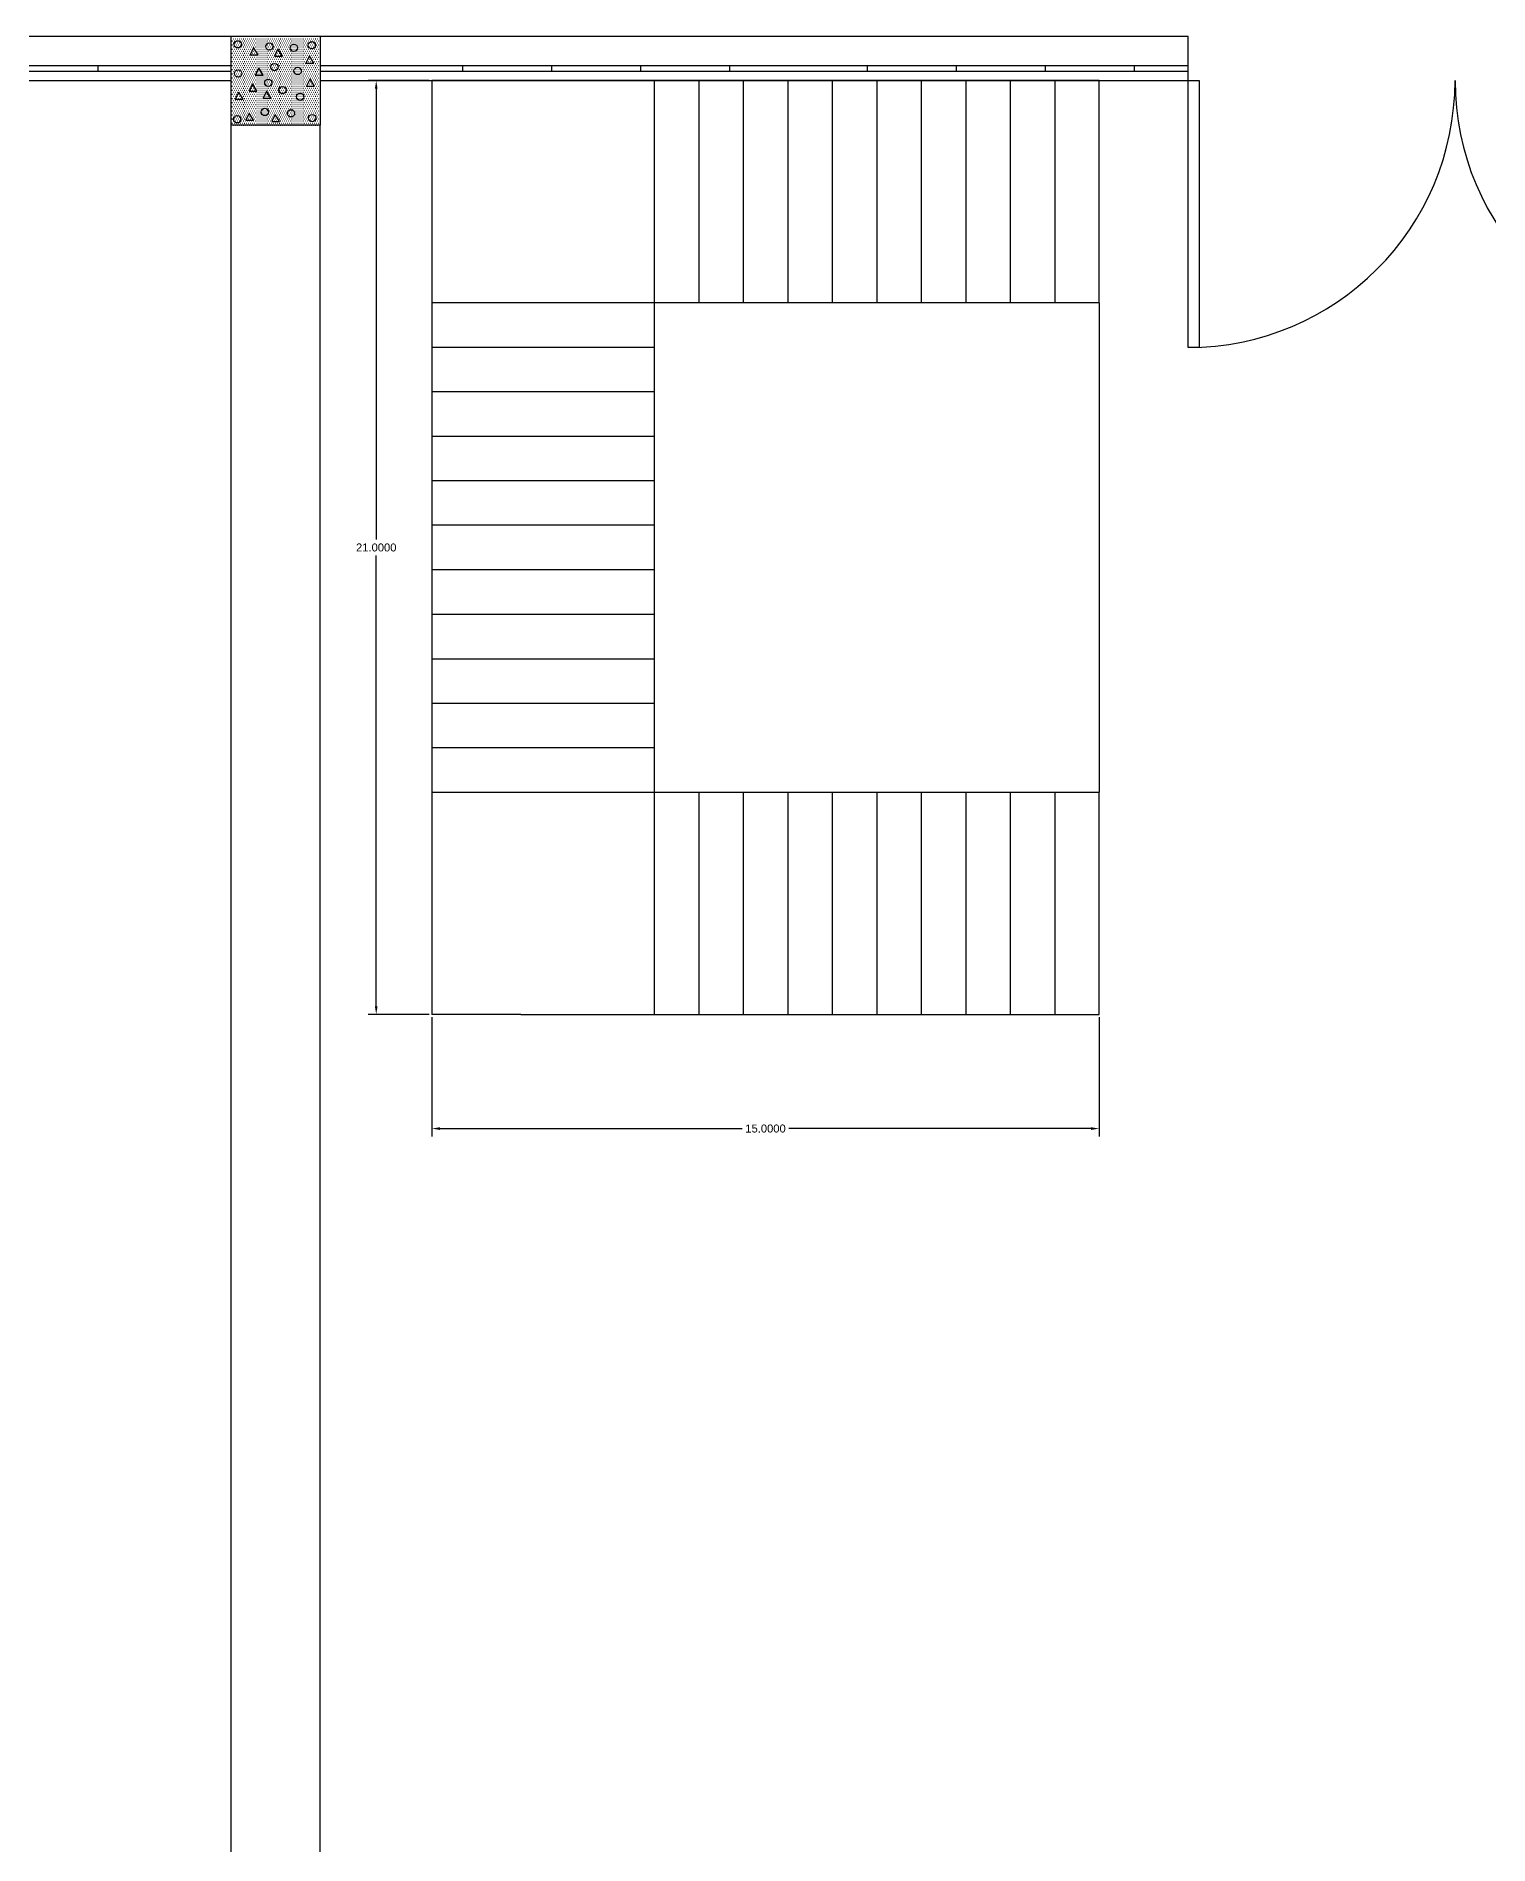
# Model space of a CAD drawing. Header units: feet. Extents: x 200 to 992, y 45 to 257.
# Drawn here: x 361.43 to 394.09, y 215.74 to 256.42 of the extents above; entities that cross this region are included whole.
import ezdxf

# ---------------------------------------------------------------- set-up
doc = ezdxf.new("R2010")
doc.units = ezdxf.units.FT
doc.header["$MEASUREMENT"] = 0
for name, color, linetype in [('1-AB', 7, 'Continuous'), ('beampillar', 80, 'Continuous'), ('hatch pillar', 20, 'Continuous'), ('prep side', 220, 'Continuous'), ('wall', 24, 'Continuous'), ('windows', 241, 'Continuous')]:
    doc.layers.add(name, color=color, linetype=linetype)
doc.styles.get("Standard").update_dxf_attribs({"font": 'arial.ttf'})
doc.dimstyles.get("Standard").update_dxf_attribs({"dimtxt": 0.18, "dimasz": 0.18, "dimexe": 0.18, "dimexo": 0.0625, "dimgap": 0.09, "dimtad": 0, "dimtih": 1, "dimtoh": 1, "dimdec": 4, "dimzin": 0, "dimdsep": 46, "dimtxsty": 'Standard', "dimcen": 0.09, "dimadec": 0, "dimazin": 0, "dimtfac": 1, "dimtdec": 4, "dimtofl": 0, "dimtmove": 0, "dimatfit": 3, "dimfxl": 1, "dimtolj": 1, "dimtzin": 0, "dimarcsym": 0})

# ---------------------------------------------------------------- blocks, each defined once
blk = doc.blocks.new('stairs only')
for p, q in [((532.293, 104.527), (537.293, 104.527)), ((532.293, 91.527), (532.293, 104.527)), ((537.293, 94.527), (537.293, 104.527)), ((548.293, 104.527), (553.293, 104.527)), ((548.293, 104.527), (548.293, 94.527)), ((553.293, 104.527), (553.293, 89.527)), ((537.293, 103.527), (532.293, 103.527)), ((553.293, 103.527), (548.293, 103.527)), ((537.293, 102.527), (532.293, 102.527)), ((553.293, 102.527), (548.293, 102.527)), ((537.293, 101.527), (532.293, 101.527)), ((553.293, 101.527), (548.293, 101.527)), ((537.293, 100.527), (532.293, 100.527)), ((553.293, 100.527), (548.293, 100.527)), ((537.293, 99.527), (532.293, 99.527)), ((553.293, 99.527), (548.293, 99.527)), ((537.293, 98.527), (532.293, 98.527)), ((553.293, 98.527), (548.293, 98.527)), ((537.293, 97.527), (532.293, 97.527)), ((553.293, 97.527), (548.293, 97.527)), ((537.293, 96.527), (532.293, 96.527)), ((553.293, 96.527), (548.293, 96.527)), ((537.293, 95.527), (532.293, 95.527)), ((553.293, 95.527), (548.293, 95.527)), ((553.293, 94.527), (532.293, 94.527)), ((537.293, 94.527), (532.293, 94.527)), ((537.293, 89.527), (537.293, 94.527)), ((538.293, 89.527), (538.293, 94.527)), ((539.293, 89.527), (539.293, 94.527)), ((540.293, 89.527), (540.293, 94.527)), ((541.293, 89.527), (541.293, 94.527)), ((542.293, 94.527), (542.293, 89.527)), ((543.293, 94.527), (543.293, 89.527)), ((544.293, 94.527), (544.293, 89.527)), ((545.293, 94.527), (545.293, 89.527)), ((546.293, 94.527), (546.293, 89.527)), ((547.293, 94.527), (547.293, 89.527)), ((548.293, 94.527), (548.293, 89.527)), ((553.293, 94.527), (548.293, 94.527)), ((532.293, 91.527), (532.293, 89.527)), ((553.293, 89.527), (532.293, 89.527))]:
    blk.add_line(p, q)
blk = doc.blocks.new('12door')
at = {"layer": 'prep side'}
for points in [[(3437.495, 2668.251), (3437.495, 2662.251), (3437.245, 2662.251), (3437.245, 2668.251)], [(3448.995, 2662.251), (3448.995, 2668.251), (3449.245, 2668.251), (3449.245, 2662.251)]]:
    blk.add_lwpolyline(points, close=True, dxfattribs=at)
for centre, start, end in [((3437.245, 2668.251), 270, 360), ((3449.245, 2668.251), 180, 270)]:
    blk.add_arc(centre, 6, start, end, dxfattribs=at)
blk = doc.blocks.new('hatchedpillar')
at = {"layer": 'hatch pillar', "linetype": 'ByBlock', "true_color": 0xf4ee51}
h = blk.add_hatch(dxfattribs=at)
h.set_pattern_fill('DOTS', color=41, scale=0.74)
h.set_pattern_definition([(0, (163.982302, 1.985157), (0.023125, 0.04625), [0, -0.04625])])
h.paths.add_polyline_path([(367.8, 256.403), (365.8, 256.403), (365.8, 254.403), (367.8, 254.403)])
at = {"layer": 'hatch pillar', "linetype": 'Continuous', "lineweight": -3, "ltscale": 2}
for p, q in [((366.321, 256.163), (366.244, 256.001)), ((366.244, 256.001), (366.422, 256.001)), ((366.422, 256.001), (366.321, 256.163)), ((366.87, 256.132), (366.792, 255.97)), ((366.792, 255.97), (366.97, 255.97)), ((366.97, 255.97), (366.87, 256.132)), ((367.577, 255.973), (367.5, 255.811)), ((367.677, 255.811), (367.577, 255.973)), ((366.437, 255.7), (366.36, 255.538)), ((366.36, 255.538), (366.537, 255.538)), ((366.537, 255.538), (366.437, 255.7)), ((367.5, 255.811), (367.677, 255.811)), ((367.591, 255.458), (367.514, 255.296)), ((367.691, 255.296), (367.591, 255.458)), ((365.987, 255.162), (365.91, 255)), ((366.088, 255), (365.987, 255.162)), ((366.298, 255.345), (366.221, 255.183)), ((366.221, 255.183), (366.398, 255.183)), ((366.398, 255.183), (366.298, 255.345)), ((366.615, 255.183), (366.537, 255.021)), ((366.715, 255.021), (366.615, 255.183)), ((367.514, 255.296), (367.691, 255.296)), ((365.91, 255), (366.088, 255)), ((366.221, 254.689), (366.144, 254.527)), ((366.321, 254.527), (366.221, 254.689)), ((366.537, 255.021), (366.715, 255.021)), ((366.808, 254.659), (366.731, 254.497)), ((366.908, 254.497), (366.808, 254.659)), ((366.144, 254.527), (366.321, 254.527)), ((366.731, 254.497), (366.908, 254.497))]:
    blk.add_line(p, q, dxfattribs=at)
for centre in [(365.969, 256.234), (366.677, 256.186), (367.63, 256.213), (367.225, 256.155), (365.976, 255.578), (366.653, 255.368), (366.792, 255.723), (367.312, 255.635), (366.97, 255.206), (367.368, 255.056), (366.576, 254.713), (367.163, 254.682), (367.637, 254.576), (365.955, 254.548)]:
    blk.add_circle(centre, 0.0821, dxfattribs=at)
blk = doc.blocks.new('*D2153')
at = {"layer": '1-AB', "color": 0, "linetype": 'ByBlock', "lineweight": -2, "transparency": 16777216}
for p, q in [((370.267, 255.418), (368.899, 255.418)), ((369.079, 255.238), (369.079, 245.1)), ((369.079, 234.598), (369.079, 244.736)), ((370.267, 234.418), (368.899, 234.418))]:
    blk.add_line(p, q, dxfattribs=at)
at = {"layer": '1-AB', "color": 0, "linetype": 'ByBlock', "transparency": 16777216}
for points in [[(369.049, 255.238), (369.109, 255.238), (369.079, 255.418)], [(369.049, 234.598), (369.109, 234.598), (369.079, 234.418)]]:
    blk.add_solid(points, dxfattribs=at)
at = {"layer": 'Defpoints', "color": 0, "linetype": 'ByBlock', "transparency": 16777216}
for p in [(370.33, 255.418), (369.079, 234.418), (370.33, 234.418)]:
    blk.add_point(p, dxfattribs=at)
at = {"layer": '1-AB', "color": 0, "linetype": 'ByBlock', "transparency": 16777216, "insert": (369.079, 244.918), "char_height": 0.18, "attachment_point": 5}
blk.add_mtext('\\A1;21.0000', dxfattribs=at)
blk = doc.blocks.new('*D2154')
at = {"layer": '1-AB', "color": 0, "linetype": 'ByBlock', "lineweight": -2, "transparency": 16777216}
for p, q in [((370.33, 234.355), (370.33, 231.67)), ((385.33, 234.355), (385.33, 231.67)), ((370.51, 231.85), (377.305, 231.85)), ((385.15, 231.85), (378.355, 231.85))]:
    blk.add_line(p, q, dxfattribs=at)
at = {"layer": '1-AB', "color": 0, "linetype": 'ByBlock', "transparency": 16777216}
for points in [[(370.51, 231.88), (370.51, 231.82), (370.33, 231.85)], [(385.15, 231.88), (385.15, 231.82), (385.33, 231.85)]]:
    blk.add_solid(points, dxfattribs=at)
at = {"layer": 'Defpoints', "color": 0, "linetype": 'ByBlock', "transparency": 16777216}
for p in [(370.33, 234.418), (385.33, 234.418), (385.33, 231.85)]:
    blk.add_point(p, dxfattribs=at)
at = {"layer": '1-AB', "color": 0, "linetype": 'ByBlock', "transparency": 16777216, "insert": (377.83, 231.85), "char_height": 0.18, "attachment_point": 5}
blk.add_mtext('\\A1;15.0000', dxfattribs=at)

msp = doc.modelspace()

# ---------------------------------------------------------------- linework, layer by layer
at = {"linetype": 'ByBlock'}
msp.add_line((385.32987, 250.41766), (385.32987, 239.41766), dxfattribs=at)
at = {"layer": 'beampillar', "linetype": 'ByBlock'}
for p, q in [((199.8173, 256.41766), (387.32987, 256.41766)), ((365.8173, 89.8907), (365.8173, 254.41766)), ((367.8173, 89.8907), (367.8173, 254.41766))]:
    msp.add_line(p, q, dxfattribs=at)
msp.add_lwpolyline([(365.8173, 256.41766), (367.8173, 256.41766), (367.8173, 254.41766), (365.8173, 254.41766)], close=True, dxfattribs=at)
at = {"layer": 'prep side', "linetype": 'ByBlock'}
msp.add_line((387.32987, 255.41766), (387.32987, 256.41766), dxfattribs=at)
at = {"layer": 'wall', "linetype": 'ByBlock'}
for p, q in [((199.8173, 256.41766), (387.32987, 256.41766)), ((326.3173, 255.41766), (365.8173, 255.41766)), ((367.8173, 255.41766), (387.57987, 255.41766))]:
    msp.add_line(p, q, dxfattribs=at)
at = {"layer": 'windows', "linetype": 'ByBlock'}
for p, q in [((326.3173, 255.75766), (365.8173, 255.75766)), ((326.3173, 255.62766), (365.8173, 255.62766)), ((362.8173, 255.75766), (362.8173, 255.62766)), ((362.8173, 255.75766), (362.8173, 255.62766)), ((367.8173, 255.75766), (387.32987, 255.75766)), ((367.8173, 255.62766), (387.32987, 255.62766)), ((371.0173, 255.75766), (371.0173, 255.62766)), ((373.0173, 255.75766), (373.0173, 255.62766)), ((375.0173, 255.75766), (375.0173, 255.62766)), ((377.0173, 255.75766), (377.0173, 255.62766)), ((377.0173, 255.75766), (377.0173, 255.62766)), ((380.1173, 255.75766), (380.1173, 255.62766)), ((382.1173, 255.75766), (382.1173, 255.62766)), ((384.1173, 255.75766), (384.1173, 255.62766)), ((386.1173, 255.75766), (386.1173, 255.62766))]:
    msp.add_line(p, q, dxfattribs=at)

# ---------------------------------------------------------------- block references
at = {"xscale": -1, "rotation": 270}
msp.add_blockref('stairs only', (280.80316, -297.87578), dxfattribs=at)
at = {"layer": 'prep side', "linetype": 'ByBlock'}
msp.add_blockref('hatchedpillar', (0, 0), dxfattribs=at)
at = {"layer": 'windows'}
msp.add_blockref('12door', (-3049.91495, -2412.83336), dxfattribs=at)

# ---------------------------------------------------------------- dimensions: what is measured, and where the dimension line sits
at = {"layer": '1-AB', "linetype": 'ByBlock'}
dim = msp.add_aligned_dim(p1=(370.32987, 255.41766), p2=(370.32987, 234.41766), distance=-1.25118, dimstyle='Standard', dxfattribs=at)
dim.commit()
dim.dimension.update_dxf_attribs({"geometry": '*D2153', "text_midpoint": (369.07869, 244.91766)})
dim = msp.add_linear_dim(base=(385.32987, 231.85038), p1=(370.32987, 234.41766), p2=(385.32987, 234.41766), dimstyle='Standard', dxfattribs=at)
dim.commit()
dim.dimension.update_dxf_attribs({"geometry": '*D2154', "text_midpoint": (377.82987, 231.85038)})

doc.saveas('drawing.dxf')
